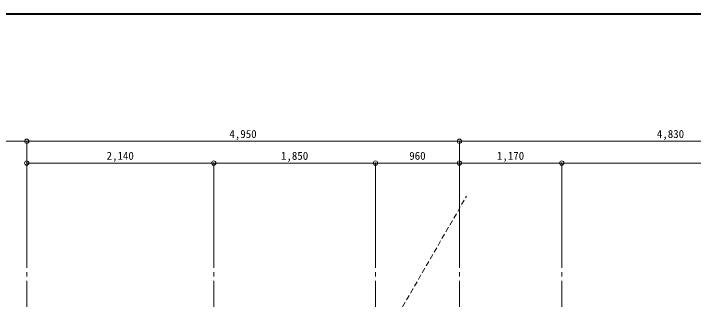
# Model space of a CAD drawing. Units: millimetres at full size, sheet at 1:50. Extents: x -9674 to 9699, y -6794 to 6791.
# Drawn here: x -3182 to 4594, y 3517 to 6791 of the extents above; entities that cross this region are included whole.
import ezdxf
from ezdxf.enums import TextEntityAlignment as Align

# ---------------------------------------------------------------- set-up
doc = ezdxf.new("R2010")
doc.units = ezdxf.units.MM
doc.header["$LTSCALE"] = 50
doc.header["$PDMODE"] = 32
doc.header["$PDSIZE"] = 50
doc.linetypes.add('CHAIN2', pattern=[12, 9, -1, 1, -1])
doc.linetypes.add('DASHED1', pattern=[1.8, 1.2, -0.6])
for name, color, linetype, lineweight in [('0-0_図面枠', 7, 'Continuous', 9), ('1-0_芯', 134, 'DASHED1', 9), ('1-B_寸法', 134, 'Continuous', 9), ('2-C', 2, 'DASHED1', 25)]:
    doc.layers.add(name, color=color, linetype=linetype, lineweight=lineweight)
doc.styles.add('ＭＳ ゴシック', font='')
doc.styles.get('ＭＳ ゴシック').set_extended_font_data('MS Gothic')

msp = doc.modelspace()

# ---------------------------------------------------------------- linework, layer by layer
at = {"layer": '0-0_図面枠'}
for p, q in [((9697.16, 6789.66), (-9672.16, 6789.66)), ((9695.4, 6787.9), (-9670.4, 6787.9)), ((-9668.64, 6786.14), (9693.64, 6786.14)), ((9691.87, 6784.38), (-9666.87, 6784.38)), ((9690.11, 6782.61), (-9665.11, 6782.61)), ((9688.35, 6780.85), (-9663.35, 6780.85))]:
    msp.add_line(p, q, dxfattribs=at)
msp.add_lwpolyline([(9698.92, -6793.93), (9698.92, 6791.43), (-9673.92, 6791.43)], dxfattribs=at)
at = {"layer": '1-0_芯', "linetype": 'CHAIN2'}
for p, q in [((-3032.5, 4329.12), (-3032.5, -3890.88)), ((-892.5, 4329.12), (-892.5, -3890.88)), ((957.5, 4329.12), (957.5, 1869.12)), ((1917.5, 4329.12), (1917.5, -3890.88)), ((3087.5, 4329.12), (3087.5, 519.12))]:
    msp.add_line(p, q, dxfattribs=at)
at = {"layer": '1-B_寸法'}
for p, q in [((-6752.5, 5329.12), (-3032.5, 5329.12)), ((-3032.5, 4329.12), (-3032.5, 5329.12)), ((-3032.5, 5329.12), (1917.5, 5329.12)), ((1917.5, 4329.12), (1917.5, 5329.12)), ((1917.5, 5329.12), (6747.5, 5329.12)), ((-3032.5, 5079.12), (-892.5, 5079.12)), ((-892.5, 4329.12), (-892.5, 5079.12)), ((-892.5, 5079.12), (957.5, 5079.12)), ((957.5, 4329.12), (957.5, 5079.12)), ((957.5, 5079.12), (1917.5, 5079.12)), ((1917.5, 5079.12), (3087.5, 5079.12)), ((3087.5, 4329.12), (3087.5, 5079.12)), ((3087.5, 5079.12), (6747.5, 5079.12))]:
    msp.add_line(p, q, dxfattribs=at)
for p in [(-3032.5, 5329.12), (1917.5, 5329.12), (-3032.5, 5079.12), (-892.5, 5079.12), (957.5, 5079.12), (1917.5, 5079.12), (3087.5, 5079.12)]:
    msp.add_point(p, dxfattribs=at)
at = {"layer": '2-C', "color": 7, "lineweight": 9}
msp.add_line((1087.55, 3122.24), (1997.59, 4698.48), dxfattribs=at)

# ---------------------------------------------------------------- texts
at = {"layer": '1-B_寸法', "style": 'ＭＳ ゴシック'}
for s, p in [('4,950', (-713.75, 5339.12)), ('4,830', (4176.25, 5339.12)), ('2,140', (-2118.75, 5089.12)), ('1,850', (-123.75, 5089.12)), ('960', (1343.75, 5089.12)), ('1,170', (2346.25, 5089.12))]:
    msp.add_text(s, height=91.64, dxfattribs=at).set_placement(p, align=Align.BOTTOM_LEFT)

doc.saveas('drawing.dxf')
